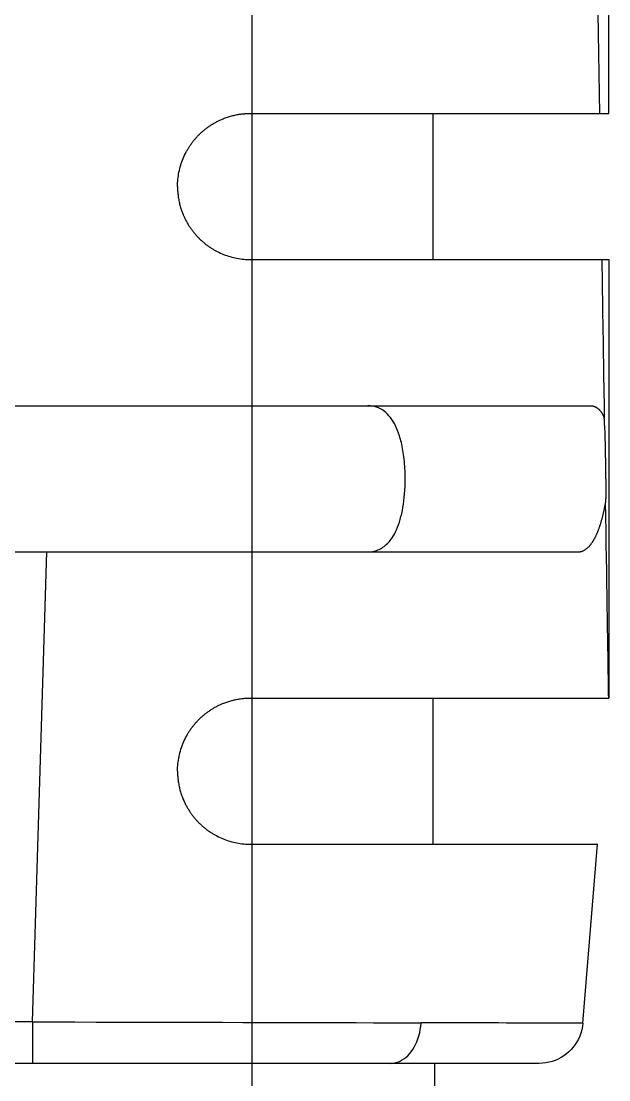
# Model space of a CAD drawing. Header units: inches. Extents: x 0 to 77285, y -118 to 40065.
# Drawn here: x 4571.56 to 4575.58, y 16913.44 to 16920.69 of the extents above; entities that cross this region are included whole.
import ezdxf

# ---------------------------------------------------------------- set-up
doc = ezdxf.new("R2010")
doc.units = ezdxf.units.IN
doc.header["$LTSCALE"] = 5
doc.header["$MEASUREMENT"] = 0
doc.layers.add('55', color=5, linetype='Continuous')

# ---------------------------------------------------------------- blocks, each defined once
blk = doc.blocks.new('A$Cf3caff21')
blk.add_line((-40.5, -170), (-40.5, -7330))
blk = doc.blocks.new('A$Ce961e380')
for p, q in [((-224.5041, -17.5576), (-246.0041, -17.5576)), ((-224.5041, -20.0086), (-224.5041, -17.5576)), ((-223.5041, -20.0086), (-223.5041, -17.5576)), ((-223.5041, -17.5576), (-220.5041, -17.5576)), ((-220.5041, -20.0086), (-220.5041, -17.5576)), ((-218.2796, -17.736), (-219.5041, -17.6355)), ((-219.5041, -20.0086), (-219.5041, -17.6355)), ((-222.5041, -25.0622), (-222.5041, -17.6826)), ((-221.5041, -25.0365), (-221.5041, -17.7689)), ((-218.0041, -18.035), (-218.0041, -24.965)), ((-218.0041, -18.75), (-210.1419, -18.75)), ((-224.5041, -18.7622), (-223.5041, -18.7622)), ((-220.5041, -18.7622), (-219.5041, -18.7622)), ((-218.2886, -21.5), (-221.5041, -21.4027)), ((-218.2886, -21.5), (-218.0041, -21.5))]:
    blk.add_line(p, q)
for points in [[(-223.5041, -17.606), (-223.4496, -17.6051), (-223.395, -17.6043), (-223.3405, -17.6034), (-223.2861, -17.6025), (-223.2316, -17.6017), (-223.1772, -17.6008), (-223.1228, -17.5999), (-223.0685, -17.5991), (-223.0142, -17.5982), (-222.9599, -17.5973), (-222.9057, -17.5965), (-222.8516, -17.5956), (-222.7974, -17.5948), (-222.7434, -17.5939), (-222.6893, -17.593), (-222.6354, -17.5922), (-222.5814, -17.5913), (-222.5276, -17.5905), (-222.4738, -17.5896), (-222.42, -17.5888)], [(-222.5041, -17.6826), (-222.5041, -17.6808), (-222.504, -17.679), (-222.5039, -17.6772), (-222.5038, -17.6753), (-222.5036, -17.6735), (-222.5034, -17.6717), (-222.5031, -17.67), (-222.5028, -17.6682), (-222.5024, -17.6664), (-222.502, -17.6646), (-222.5016, -17.6629), (-222.5011, -17.6612), (-222.5006, -17.6594), (-222.5, -17.6577), (-222.4994, -17.656), (-222.4988, -17.6543), (-222.4981, -17.6526), (-222.4974, -17.651), (-222.4966, -17.6493), (-222.4958, -17.6477), (-222.4946, -17.6454), (-222.4933, -17.6432), (-222.492, -17.641), (-222.4905, -17.6388), (-222.489, -17.6367), (-222.4874, -17.6346), (-222.4858, -17.6325), (-222.484, -17.6304), (-222.4822, -17.6283), (-222.4803, -17.6263), (-222.4783, -17.6243), (-222.4762, -17.6223), (-222.4741, -17.6203), (-222.4718, -17.6184), (-222.4695, -17.6165), (-222.4671, -17.6146), (-222.4647, -17.6127), (-222.4621, -17.6109), (-222.4595, -17.6091), (-222.4568, -17.6073), (-222.4552, -17.6063), (-222.4536, -17.6053), (-222.4519, -17.6043), (-222.4503, -17.6033), (-222.4486, -17.6023), (-222.4469, -17.6014), (-222.4451, -17.6004), (-222.4433, -17.5995), (-222.4415, -17.5985), (-222.4397, -17.5976), (-222.4378, -17.5967), (-222.436, -17.5957), (-222.4341, -17.5948), (-222.4321, -17.5939), (-222.4302, -17.5931), (-222.4282, -17.5922), (-222.4262, -17.5913), (-222.4242, -17.5905), (-222.4221, -17.5896), (-222.42, -17.5888)], [(-222.0041, -17.5785), (-222.0315, -17.5785), (-222.0583, -17.5786), (-222.0845, -17.5787), (-222.1102, -17.5789), (-222.1351, -17.5792), (-222.1595, -17.5795), (-222.1832, -17.5798), (-222.2062, -17.5802), (-222.2284, -17.5807), (-222.25, -17.5812), (-222.2707, -17.5818), (-222.2907, -17.5824), (-222.3099, -17.583), (-222.3283, -17.5837), (-222.3458, -17.5845), (-222.3625, -17.5852), (-222.3783, -17.5861), (-222.3931, -17.5869), (-222.4071, -17.5878), (-222.42, -17.5888)], [(-222.0041, -17.5785), (-221.9946, -17.5785), (-221.9853, -17.5785), (-221.976, -17.5785), (-221.967, -17.5785), (-221.958, -17.5785), (-221.9492, -17.5786), (-221.9405, -17.5786), (-221.932, -17.5787), (-221.9237, -17.5787), (-221.9155, -17.5788), (-221.9074, -17.5788), (-221.8995, -17.5789), (-221.8918, -17.579), (-221.8842, -17.5791), (-221.8768, -17.5791), (-221.8695, -17.5792), (-221.8624, -17.5793), (-221.8555, -17.5794), (-221.8487, -17.5795), (-221.8422, -17.5796)], [(-220.5041, -17.5584), (-220.5304, -17.5588), (-220.562, -17.5593), (-220.5985, -17.5599), (-220.64, -17.5606), (-220.6862, -17.5613), (-220.737, -17.5621), (-220.7922, -17.563), (-220.8517, -17.5639), (-220.9153, -17.5649), (-220.9828, -17.566), (-221.0542, -17.5671), (-221.1292, -17.5683), (-221.2078, -17.5695), (-221.2896, -17.5708), (-221.3747, -17.5722), (-221.4627, -17.5736), (-221.5537, -17.575), (-221.6473, -17.5765), (-221.7435, -17.578), (-221.8422, -17.5796)], [(-221.5041, -17.7689), (-221.5041, -17.7679), (-221.5041, -17.767), (-221.5042, -17.766), (-221.5042, -17.7651), (-221.5043, -17.7641), (-221.5043, -17.7632), (-221.5044, -17.7622), (-221.5045, -17.7613), (-221.5046, -17.7604), (-221.5047, -17.7594), (-221.5048, -17.7585), (-221.5049, -17.7575), (-221.505, -17.7566), (-221.5052, -17.7556), (-221.5053, -17.7547), (-221.5055, -17.7538), (-221.5057, -17.7528), (-221.5058, -17.7519), (-221.506, -17.751), (-221.5062, -17.75), (-221.507, -17.7471), (-221.5078, -17.7441), (-221.5088, -17.7411), (-221.5099, -17.7382), (-221.511, -17.7352), (-221.5123, -17.7323), (-221.5137, -17.7294), (-221.5152, -17.7265), (-221.5168, -17.7236), (-221.5186, -17.7207), (-221.5204, -17.7178), (-221.5223, -17.715), (-221.5244, -17.7122), (-221.5265, -17.7093), (-221.5288, -17.7065), (-221.5312, -17.7038), (-221.5337, -17.701), (-221.5362, -17.6983), (-221.5389, -17.6955), (-221.5417, -17.6928), (-221.5438, -17.6909), (-221.546, -17.6889), (-221.5482, -17.687), (-221.5505, -17.6851), (-221.5529, -17.6831), (-221.5553, -17.6812), (-221.5577, -17.6793), (-221.5602, -17.6774), (-221.5628, -17.6755), (-221.5654, -17.6737), (-221.5681, -17.6718), (-221.5708, -17.67), (-221.5736, -17.6681), (-221.5765, -17.6663), (-221.5794, -17.6645), (-221.5823, -17.6627), (-221.5853, -17.6609), (-221.5884, -17.6591), (-221.5915, -17.6574), (-221.5946, -17.6556), (-221.5979, -17.6539), (-221.6012, -17.6521), (-221.6045, -17.6504), (-221.6079, -17.6487), (-221.6114, -17.647), (-221.6149, -17.6453), (-221.6185, -17.6436), (-221.6221, -17.6419), (-221.6258, -17.6403), (-221.6295, -17.6386), (-221.6333, -17.637), (-221.6371, -17.6354), (-221.641, -17.6338), (-221.6449, -17.6322), (-221.6488, -17.6306), (-221.6529, -17.6291), (-221.6569, -17.6275), (-221.661, -17.626), (-221.6652, -17.6245), (-221.6694, -17.623), (-221.6734, -17.6216), (-221.6775, -17.6202), (-221.6816, -17.6188), (-221.6858, -17.6174), (-221.69, -17.6161), (-221.6942, -17.6147), (-221.6985, -17.6134), (-221.7028, -17.612), (-221.7072, -17.6107), (-221.7116, -17.6094), (-221.716, -17.6081), (-221.7205, -17.6069), (-221.725, -17.6056), (-221.7296, -17.6043), (-221.7342, -17.6031), (-221.7388, -17.6019), (-221.7434, -17.6007), (-221.7481, -17.5995), (-221.7528, -17.5983), (-221.7575, -17.5972), (-221.7616, -17.5962), (-221.7656, -17.5952), (-221.7697, -17.5943), (-221.7738, -17.5933), (-221.7779, -17.5924), (-221.7821, -17.5915), (-221.7863, -17.5906), (-221.7904, -17.5897), (-221.7947, -17.5888), (-221.7989, -17.5879), (-221.8031, -17.587), (-221.8074, -17.5861), (-221.8117, -17.5853), (-221.816, -17.5844), (-221.8203, -17.5836), (-221.8247, -17.5828), (-221.829, -17.582), (-221.8334, -17.5812), (-221.8378, -17.5804), (-221.8422, -17.5796)], [(-240.836, -17.8879), (-239.7784, -17.8704), (-238.743, -17.8532), (-237.7304, -17.8365), (-236.741, -17.8203), (-235.7755, -17.8044), (-234.8342, -17.789), (-233.9178, -17.774), (-233.0268, -17.7595), (-232.1616, -17.7454), (-231.3229, -17.7317), (-230.5111, -17.7186), (-229.7268, -17.7059), (-228.9705, -17.6937), (-228.2427, -17.6819), (-227.5439, -17.6707), (-226.8747, -17.6599), (-226.2356, -17.6497), (-225.6271, -17.6399), (-225.0498, -17.6307), (-224.5041, -17.622)], [(-218.2796, -17.736), (-218.2797, -17.7852), (-218.2798, -17.835), (-218.28, -17.8854), (-218.2801, -17.9365), (-218.2802, -17.9883), (-218.2803, -18.0407), (-218.2805, -18.0938), (-218.2806, -18.1475), (-218.2807, -18.2018), (-218.2808, -18.2568), (-218.281, -18.3125), (-218.2811, -18.3688), (-218.2812, -18.4257), (-218.2814, -18.4833), (-218.2815, -18.5416), (-218.2817, -18.6005), (-218.2818, -18.66), (-218.282, -18.7202), (-218.2821, -18.7811), (-218.2822, -18.8426)], [(-218.2796, -17.736), (-218.2565, -17.7388), (-218.2341, -17.7433), (-218.2123, -17.7494), (-218.1912, -17.757), (-218.1709, -17.7662), (-218.1515, -17.7767), (-218.1329, -17.7886), (-218.1154, -17.8018), (-218.0989, -17.8162), (-218.0835, -17.8317), (-218.0693, -17.8483), (-218.0563, -17.866), (-218.0446, -17.8845), (-218.0342, -17.904), (-218.0253, -17.9242), (-218.0178, -17.9452), (-218.0119, -17.9668), (-218.0076, -17.989), (-218.005, -18.0118), (-218.0041, -18.035)], [(-218.2886, -21.5), (-218.2883, -21.3557), (-218.2879, -21.2107), (-218.2876, -21.0652), (-218.2872, -20.9195), (-218.2869, -20.7741), (-218.2865, -20.6292), (-218.2862, -20.4853), (-218.2858, -20.3426), (-218.2855, -20.2015), (-218.2852, -20.0623), (-218.2848, -19.9253), (-218.2845, -19.791), (-218.2842, -19.6596), (-218.2839, -19.5313), (-218.2836, -19.4065), (-218.2833, -19.2855), (-218.283, -19.1683), (-218.2828, -19.0553), (-218.2825, -18.9467), (-218.2822, -18.8426)], [(-218.0041, -19.0538), (-218.005, -19.0373), (-218.0077, -19.0212), (-218.012, -19.0054), (-218.018, -18.99), (-218.0255, -18.9751), (-218.0346, -18.9608), (-218.045, -18.947), (-218.0569, -18.9339), (-218.07, -18.9214), (-218.0844, -18.9096), (-218.1, -18.8986), (-218.1166, -18.8885), (-218.1343, -18.8792), (-218.153, -18.8708), (-218.1726, -18.8634), (-218.1931, -18.857), (-218.2144, -18.8517), (-218.2364, -18.8475), (-218.259, -18.8444), (-218.2822, -18.8426)], [(-222.0041, -18.9504), (-222.0222, -18.9506), (-222.0399, -18.9509), (-222.0573, -18.9515), (-222.0744, -18.9524), (-222.0911, -18.9534), (-222.1076, -18.9547), (-222.1236, -18.9561), (-222.1393, -18.9578), (-222.1547, -18.9596), (-222.1697, -18.9616), (-222.1843, -18.9638), (-222.1985, -18.9662), (-222.2124, -18.9687), (-222.2259, -18.9713), (-222.2389, -18.9741), (-222.2516, -18.977), (-222.2638, -18.9801), (-222.2756, -18.9832), (-222.287, -18.9865), (-222.298, -18.9898), (-222.3162, -18.9959), (-222.3338, -19.0024), (-222.3507, -19.0094), (-222.3669, -19.0169), (-222.3823, -19.0249), (-222.397, -19.0333), (-222.4109, -19.0423), (-222.4239, -19.0518), (-222.4361, -19.0618), (-222.4474, -19.0723), (-222.4578, -19.0833), (-222.4672, -19.0948), (-222.4756, -19.1069), (-222.483, -19.1196), (-222.4893, -19.1328), (-222.4946, -19.1465), (-222.4987, -19.1608), (-222.5017, -19.1757), (-222.5035, -19.1912), (-222.5041, -19.2073)], [(-221.5041, -19.2073), (-221.5044, -19.1964), (-221.5053, -19.1858), (-221.5066, -19.1755), (-221.5085, -19.1654), (-221.511, -19.1557), (-221.5139, -19.1462), (-221.5173, -19.137), (-221.5212, -19.128), (-221.5255, -19.1193), (-221.5303, -19.1109), (-221.5355, -19.1028), (-221.5412, -19.0949), (-221.5472, -19.0873), (-221.5536, -19.0799), (-221.5604, -19.0727), (-221.5676, -19.0659), (-221.5751, -19.0592), (-221.583, -19.0528), (-221.5911, -19.0467), (-221.5996, -19.0408), (-221.6124, -19.0326), (-221.6261, -19.0248), (-221.6407, -19.0173), (-221.6561, -19.0101), (-221.6723, -19.0033), (-221.6894, -18.9968), (-221.7072, -18.9908), (-221.7259, -18.9851), (-221.7453, -18.9797), (-221.7654, -18.9748), (-221.7863, -18.9704), (-221.8079, -18.9663), (-221.8301, -18.9627), (-221.8531, -18.9595), (-221.8767, -18.9568), (-221.901, -18.9545), (-221.9259, -18.9528), (-221.9514, -18.9515), (-221.9775, -18.9507), (-222.0041, -18.9504)], [(-224.0041, -20.5086), (-224.0163, -20.5085), (-224.0286, -20.508), (-224.0408, -20.5072), (-224.0531, -20.5061), (-224.0654, -20.5047), (-224.0776, -20.503), (-224.0898, -20.501), (-224.102, -20.4987), (-224.1141, -20.4961), (-224.1262, -20.4932), (-224.1382, -20.49), (-224.1501, -20.4866), (-224.1619, -20.4828), (-224.1736, -20.4788), (-224.1852, -20.4745), (-224.1967, -20.4699), (-224.208, -20.4651), (-224.2192, -20.46), (-224.2302, -20.4546), (-224.241, -20.4489), (-224.2458, -20.4463), (-224.2506, -20.4436), (-224.2554, -20.4409), (-224.2601, -20.4381), (-224.2649, -20.4352), (-224.2695, -20.4323), (-224.2742, -20.4294), (-224.2788, -20.4264), (-224.2834, -20.4234), (-224.2879, -20.4203), (-224.2924, -20.4171), (-224.2969, -20.4139), (-224.3013, -20.4107), (-224.3057, -20.4074), (-224.3101, -20.404), (-224.3144, -20.4007), (-224.3187, -20.3972), (-224.323, -20.3938), (-224.3272, -20.3903), (-224.3313, -20.3867), (-224.3357, -20.3829), (-224.34, -20.379), (-224.3443, -20.3751), (-224.3485, -20.3711), (-224.3527, -20.3671), (-224.3568, -20.363), (-224.3609, -20.3589), (-224.3649, -20.3548), (-224.3689, -20.3505), (-224.3729, -20.3463), (-224.3767, -20.342), (-224.3806, -20.3377), (-224.3844, -20.3333), (-224.3881, -20.3289), (-224.3918, -20.3244), (-224.3954, -20.3199), (-224.399, -20.3154), (-224.4025, -20.3108), (-224.4059, -20.3062), (-224.4093, -20.3016), (-224.4126, -20.2969), (-224.4159, -20.2923), (-224.4191, -20.2876), (-224.4222, -20.2828), (-224.4253, -20.278), (-224.4284, -20.2732), (-224.4313, -20.2684), (-224.4343, -20.2635), (-224.4371, -20.2586), (-224.4399, -20.2537), (-224.4427, -20.2487), (-224.4454, -20.2437), (-224.448, -20.2387), (-224.4506, -20.2337), (-224.4531, -20.2286), (-224.4556, -20.2235), (-224.458, -20.2184), (-224.4603, -20.2133), (-224.4626, -20.2081), (-224.4648, -20.2029), (-224.4677, -20.1959), (-224.4706, -20.1887), (-224.4733, -20.1816), (-224.4758, -20.1743), (-224.4783, -20.1671), (-224.4807, -20.1598), (-224.4829, -20.1525), (-224.4851, -20.1452), (-224.4871, -20.1378), (-224.489, -20.1304), (-224.4908, -20.123), (-224.4925, -20.1155), (-224.4941, -20.1081), (-224.4956, -20.1006), (-224.4969, -20.0932), (-224.4981, -20.0857), (-224.4993, -20.0782), (-224.5003, -20.0707), (-224.5011, -20.0632), (-224.5019, -20.0558), (-224.5021, -20.0534), (-224.5023, -20.051), (-224.5025, -20.0487), (-224.5027, -20.0463), (-224.5029, -20.044), (-224.503, -20.0416), (-224.5032, -20.0393), (-224.5033, -20.0369), (-224.5035, -20.0345), (-224.5036, -20.0322), (-224.5037, -20.0298), (-224.5038, -20.0275), (-224.5039, -20.0251), (-224.5039, -20.0227), (-224.504, -20.0204), (-224.504, -20.018), (-224.5041, -20.0157), (-224.5041, -20.0133), (-224.5041, -20.011), (-224.5041, -20.0086)], [(-224.0041, -20.5086), (-224.0017, -20.5086), (-223.9992, -20.5086), (-223.9967, -20.5086), (-223.9942, -20.5085), (-223.9918, -20.5085), (-223.9893, -20.5084), (-223.9868, -20.5083), (-223.9843, -20.5082), (-223.9819, -20.5081), (-223.9794, -20.508), (-223.9769, -20.5079), (-223.9745, -20.5077), (-223.972, -20.5076), (-223.9695, -20.5074), (-223.9671, -20.5072), (-223.9646, -20.507), (-223.9621, -20.5068), (-223.9597, -20.5066), (-223.9572, -20.5064), (-223.9547, -20.5062), (-223.9469, -20.5053), (-223.939, -20.5043), (-223.9311, -20.5032), (-223.9233, -20.502), (-223.9154, -20.5007), (-223.9076, -20.4992), (-223.8998, -20.4976), (-223.8921, -20.4958), (-223.8843, -20.494), (-223.8766, -20.492), (-223.8689, -20.4899), (-223.8613, -20.4877), (-223.8537, -20.4854), (-223.8462, -20.483), (-223.8387, -20.4804), (-223.8312, -20.4777), (-223.8238, -20.4749), (-223.8165, -20.472), (-223.8092, -20.469), (-223.8019, -20.4659), (-223.7966, -20.4635), (-223.7914, -20.4611), (-223.7861, -20.4586), (-223.7809, -20.456), (-223.7757, -20.4534), (-223.7705, -20.4507), (-223.7654, -20.4479), (-223.7603, -20.4451), (-223.7553, -20.4423), (-223.7502, -20.4393), (-223.7452, -20.4364), (-223.7403, -20.4333), (-223.7354, -20.4302), (-223.7305, -20.4271), (-223.7257, -20.4239), (-223.7209, -20.4206), (-223.7161, -20.4173), (-223.7114, -20.414), (-223.7067, -20.4106), (-223.7021, -20.4071), (-223.6975, -20.4036), (-223.6929, -20.4), (-223.6884, -20.3963), (-223.6839, -20.3926), (-223.6795, -20.3889), (-223.6751, -20.385), (-223.6707, -20.3812), (-223.6664, -20.3773), (-223.6621, -20.3733), (-223.6579, -20.3693), (-223.6537, -20.3653), (-223.6496, -20.3612), (-223.6455, -20.3571), (-223.6415, -20.3529), (-223.6376, -20.3486), (-223.6337, -20.3444), (-223.6298, -20.3401), (-223.626, -20.3357), (-223.6222, -20.3313), (-223.6185, -20.3269), (-223.6151, -20.3227), (-223.6117, -20.3184), (-223.6083, -20.3141), (-223.605, -20.3098), (-223.6018, -20.3054), (-223.5985, -20.301), (-223.5954, -20.2966), (-223.5923, -20.2921), (-223.5892, -20.2876), (-223.5862, -20.2831), (-223.5832, -20.2785), (-223.5803, -20.2739), (-223.5775, -20.2693), (-223.5747, -20.2646), (-223.5719, -20.26), (-223.5692, -20.2553), (-223.5666, -20.2505), (-223.564, -20.2458), (-223.5614, -20.241), (-223.5589, -20.2362), (-223.5537, -20.2256), (-223.5487, -20.2148), (-223.5439, -20.204), (-223.5394, -20.193), (-223.5352, -20.1819), (-223.5312, -20.1707), (-223.5276, -20.1594), (-223.5241, -20.148), (-223.521, -20.1366), (-223.5181, -20.1251), (-223.5154, -20.1135), (-223.5131, -20.1019), (-223.511, -20.0903), (-223.5092, -20.0786), (-223.5076, -20.0669), (-223.5064, -20.0553), (-223.5054, -20.0436), (-223.5047, -20.0319), (-223.5043, -20.0202), (-223.5041, -20.0086)], [(-220.0041, -20.5086), (-220.0167, -20.5084), (-220.0292, -20.5079), (-220.0418, -20.5071), (-220.0544, -20.506), (-220.067, -20.5045), (-220.0795, -20.5027), (-220.0921, -20.5006), (-220.1045, -20.4981), (-220.117, -20.4954), (-220.1294, -20.4924), (-220.1416, -20.489), (-220.1538, -20.4854), (-220.1659, -20.4814), (-220.1779, -20.4772), (-220.1898, -20.4727), (-220.2015, -20.4679), (-220.2131, -20.4628), (-220.2244, -20.4574), (-220.2357, -20.4518), (-220.2467, -20.4458), (-220.2515, -20.4432), (-220.2562, -20.4404), (-220.2609, -20.4376), (-220.2656, -20.4348), (-220.2702, -20.4319), (-220.2749, -20.429), (-220.2795, -20.426), (-220.284, -20.4229), (-220.2885, -20.4198), (-220.293, -20.4167), (-220.2975, -20.4135), (-220.3019, -20.4103), (-220.3063, -20.407), (-220.3106, -20.4037), (-220.3149, -20.4003), (-220.3191, -20.3969), (-220.3234, -20.3934), (-220.3275, -20.3899), (-220.3317, -20.3864), (-220.3358, -20.3828), (-220.34, -20.379), (-220.3443, -20.3751), (-220.3485, -20.3711), (-220.3526, -20.3671), (-220.3567, -20.3631), (-220.3608, -20.359), (-220.3648, -20.3549), (-220.3688, -20.3507), (-220.3727, -20.3465), (-220.3765, -20.3422), (-220.3803, -20.3379), (-220.3841, -20.3336), (-220.3878, -20.3292), (-220.3914, -20.3248), (-220.395, -20.3204), (-220.3986, -20.3159), (-220.4021, -20.3114), (-220.4055, -20.3068), (-220.4089, -20.3022), (-220.4122, -20.2976), (-220.4154, -20.293), (-220.4186, -20.2883), (-220.4217, -20.2836), (-220.4247, -20.2789), (-220.4278, -20.2742), (-220.4307, -20.2694), (-220.4336, -20.2646), (-220.4365, -20.2598), (-220.4392, -20.2549), (-220.442, -20.25), (-220.4447, -20.2451), (-220.4473, -20.2402), (-220.4498, -20.2352), (-220.4523, -20.2302), (-220.4548, -20.2252), (-220.4572, -20.2202), (-220.4595, -20.2151), (-220.4618, -20.21), (-220.464, -20.2049), (-220.4661, -20.1998), (-220.469, -20.1928), (-220.4717, -20.1858), (-220.4743, -20.1787), (-220.4768, -20.1716), (-220.4792, -20.1644), (-220.4815, -20.1572), (-220.4837, -20.15), (-220.4858, -20.1428), (-220.4877, -20.1355), (-220.4896, -20.1283), (-220.4913, -20.121), (-220.4929, -20.1137), (-220.4945, -20.1063), (-220.4959, -20.099), (-220.4972, -20.0917), (-220.4983, -20.0843), (-220.4994, -20.077), (-220.5004, -20.0696), (-220.5012, -20.0623), (-220.502, -20.055), (-220.5022, -20.0526), (-220.5024, -20.0503), (-220.5026, -20.048), (-220.5028, -20.0457), (-220.5029, -20.0434), (-220.5031, -20.041), (-220.5032, -20.0387), (-220.5034, -20.0364), (-220.5035, -20.0341), (-220.5036, -20.0318), (-220.5037, -20.0294), (-220.5038, -20.0271), (-220.5039, -20.0248), (-220.5039, -20.0225), (-220.504, -20.0202), (-220.504, -20.0179), (-220.5041, -20.0155), (-220.5041, -20.0132), (-220.5041, -20.0109), (-220.5041, -20.0086)], [(-220.0041, -20.5086), (-220.0017, -20.5086), (-219.9992, -20.5086), (-219.9967, -20.5086), (-219.9942, -20.5085), (-219.9918, -20.5085), (-219.9893, -20.5084), (-219.9868, -20.5083), (-219.9844, -20.5082), (-219.9819, -20.5081), (-219.9794, -20.508), (-219.9769, -20.5079), (-219.9745, -20.5077), (-219.972, -20.5076), (-219.9695, -20.5074), (-219.9671, -20.5072), (-219.9646, -20.507), (-219.9622, -20.5068), (-219.9597, -20.5066), (-219.9572, -20.5064), (-219.9548, -20.5062), (-219.9469, -20.5053), (-219.939, -20.5043), (-219.9312, -20.5032), (-219.9233, -20.502), (-219.9155, -20.5007), (-219.9077, -20.4992), (-219.8999, -20.4976), (-219.8922, -20.4959), (-219.8845, -20.494), (-219.8768, -20.4921), (-219.8691, -20.49), (-219.8615, -20.4878), (-219.8539, -20.4855), (-219.8464, -20.483), (-219.8389, -20.4805), (-219.8315, -20.4778), (-219.8241, -20.4751), (-219.8168, -20.4722), (-219.8095, -20.4692), (-219.8023, -20.4661), (-219.797, -20.4637), (-219.7917, -20.4613), (-219.7865, -20.4588), (-219.7813, -20.4562), (-219.7761, -20.4536), (-219.771, -20.4509), (-219.7659, -20.4482), (-219.7608, -20.4454), (-219.7558, -20.4425), (-219.7508, -20.4396), (-219.7458, -20.4367), (-219.7409, -20.4337), (-219.736, -20.4306), (-219.7311, -20.4275), (-219.7263, -20.4243), (-219.7215, -20.4211), (-219.7168, -20.4178), (-219.7121, -20.4145), (-219.7075, -20.4111), (-219.7029, -20.4077), (-219.6983, -20.4041), (-219.6937, -20.4006), (-219.6892, -20.397), (-219.6847, -20.3933), (-219.6803, -20.3896), (-219.6759, -20.3858), (-219.6716, -20.382), (-219.6673, -20.3781), (-219.6631, -20.3742), (-219.6589, -20.3703), (-219.6547, -20.3663), (-219.6507, -20.3622), (-219.6466, -20.3581), (-219.6426, -20.354), (-219.6387, -20.3498), (-219.6348, -20.3456), (-219.6309, -20.3414), (-219.6272, -20.3371), (-219.6234, -20.3327), (-219.6198, -20.3284), (-219.6163, -20.3242), (-219.6129, -20.32), (-219.6096, -20.3158), (-219.6063, -20.3115), (-219.6031, -20.3072), (-219.5999, -20.3028), (-219.5967, -20.2985), (-219.5936, -20.2941), (-219.5906, -20.2896), (-219.5876, -20.2852), (-219.5846, -20.2807), (-219.5817, -20.2761), (-219.5789, -20.2716), (-219.5761, -20.267), (-219.5733, -20.2624), (-219.5706, -20.2578), (-219.568, -20.2531), (-219.5654, -20.2485), (-219.5629, -20.2438), (-219.5604, -20.2391), (-219.555, -20.2283), (-219.5498, -20.2174), (-219.5449, -20.2064), (-219.5403, -20.1952), (-219.536, -20.184), (-219.5319, -20.1726), (-219.5281, -20.1612), (-219.5246, -20.1497), (-219.5214, -20.1381), (-219.5184, -20.1264), (-219.5157, -20.1147), (-219.5133, -20.103), (-219.5111, -20.0912), (-219.5093, -20.0794), (-219.5077, -20.0676), (-219.5064, -20.0558), (-219.5054, -20.0439), (-219.5047, -20.0321), (-219.5043, -20.0204), (-219.5041, -20.0086)], [(-218.2886, -21.5), (-218.289, -21.6536), (-218.2894, -21.806), (-218.2897, -21.9569), (-218.2901, -22.1062), (-218.2904, -22.2539), (-218.2908, -22.3996), (-218.2911, -22.5434), (-218.2915, -22.6851), (-218.2918, -22.8244), (-218.2921, -22.9614), (-218.2925, -23.0957), (-218.2928, -23.2274), (-218.2931, -23.3563), (-218.2934, -23.4821), (-218.2937, -23.6048), (-218.294, -23.7243), (-218.2942, -23.8403), (-218.2945, -23.9528), (-218.2948, -24.0616), (-218.295, -24.1665)]]:
    blk.add_lwpolyline(points)
blk = doc.blocks.new('A$C638f0059')
for p, q in [((-47.0041, -17.5576), (-68.5041, -17.5576)), ((-47.0041, -20.0086), (-47.0041, -17.5576)), ((-46.0041, -17.5576), (-43.0041, -17.5576)), ((-46.0041, -20.0086), (-46.0041, -17.5576)), ((-43.0041, -20.0086), (-43.0041, -17.5576)), ((-40.7796, -17.736), (-42.0041, -17.6355)), ((-42.0041, -20.0086), (-42.0041, -17.6355)), ((-45.0041, -25.0622), (-45.0041, -17.6826)), ((-44.0041, -25.0365), (-44.0041, -17.7689)), ((-40.5041, -18.035), (-40.5041, -24.965)), ((-40.5041, -18.75), (-32.6419, -18.75)), ((-47.0041, -18.7622), (-46.0041, -18.7622)), ((-43.0041, -18.7622), (-42.0041, -18.7622)), ((-40.7886, -21.5), (-44.0041, -21.4027)), ((-40.7886, -21.5), (-40.5041, -21.5))]:
    blk.add_line(p, q)
for points in [[(-46.0041, -17.606), (-45.9496, -17.6051), (-45.895, -17.6043), (-45.8405, -17.6034), (-45.7861, -17.6025), (-45.7316, -17.6017), (-45.6772, -17.6008), (-45.6228, -17.5999), (-45.5685, -17.5991), (-45.5142, -17.5982), (-45.4599, -17.5973), (-45.4057, -17.5965), (-45.3516, -17.5956), (-45.2974, -17.5948), (-45.2434, -17.5939), (-45.1893, -17.593), (-45.1354, -17.5922), (-45.0814, -17.5913), (-45.0276, -17.5905), (-44.9738, -17.5896), (-44.92, -17.5888)], [(-45.0041, -17.6826), (-45.0041, -17.6808), (-45.004, -17.679), (-45.0039, -17.6772), (-45.0038, -17.6753), (-45.0036, -17.6735), (-45.0034, -17.6717), (-45.0031, -17.67), (-45.0028, -17.6682), (-45.0024, -17.6664), (-45.002, -17.6646), (-45.0016, -17.6629), (-45.0011, -17.6612), (-45.0006, -17.6594), (-45, -17.6577), (-44.9994, -17.656), (-44.9988, -17.6543), (-44.9981, -17.6526), (-44.9974, -17.651), (-44.9966, -17.6493), (-44.9958, -17.6477), (-44.9946, -17.6454), (-44.9933, -17.6432), (-44.992, -17.641), (-44.9905, -17.6388), (-44.989, -17.6367), (-44.9874, -17.6346), (-44.9858, -17.6325), (-44.984, -17.6304), (-44.9822, -17.6283), (-44.9803, -17.6263), (-44.9783, -17.6243), (-44.9762, -17.6223), (-44.9741, -17.6203), (-44.9718, -17.6184), (-44.9695, -17.6165), (-44.9671, -17.6146), (-44.9647, -17.6127), (-44.9621, -17.6109), (-44.9595, -17.6091), (-44.9568, -17.6073), (-44.9552, -17.6063), (-44.9536, -17.6053), (-44.9519, -17.6043), (-44.9503, -17.6033), (-44.9486, -17.6023), (-44.9469, -17.6014), (-44.9451, -17.6004), (-44.9433, -17.5995), (-44.9415, -17.5985), (-44.9397, -17.5976), (-44.9378, -17.5967), (-44.936, -17.5957), (-44.9341, -17.5948), (-44.9321, -17.5939), (-44.9302, -17.5931), (-44.9282, -17.5922), (-44.9262, -17.5913), (-44.9242, -17.5905), (-44.9221, -17.5896), (-44.92, -17.5888)], [(-44.5041, -17.5785), (-44.5315, -17.5785), (-44.5583, -17.5786), (-44.5845, -17.5787), (-44.6102, -17.5789), (-44.6351, -17.5792), (-44.6595, -17.5795), (-44.6832, -17.5798), (-44.7062, -17.5802), (-44.7284, -17.5807), (-44.75, -17.5812), (-44.7707, -17.5818), (-44.7907, -17.5824), (-44.8099, -17.583), (-44.8283, -17.5837), (-44.8458, -17.5845), (-44.8625, -17.5852), (-44.8783, -17.5861), (-44.8931, -17.5869), (-44.9071, -17.5878), (-44.92, -17.5888)], [(-44.5041, -17.5785), (-44.4946, -17.5785), (-44.4853, -17.5785), (-44.476, -17.5785), (-44.467, -17.5785), (-44.458, -17.5785), (-44.4492, -17.5786), (-44.4405, -17.5786), (-44.432, -17.5787), (-44.4237, -17.5787), (-44.4155, -17.5788), (-44.4074, -17.5788), (-44.3995, -17.5789), (-44.3918, -17.579), (-44.3842, -17.5791), (-44.3768, -17.5791), (-44.3695, -17.5792), (-44.3624, -17.5793), (-44.3555, -17.5794), (-44.3487, -17.5795), (-44.3422, -17.5796)], [(-43.0041, -17.5584), (-43.0304, -17.5588), (-43.062, -17.5593), (-43.0985, -17.5599), (-43.14, -17.5606), (-43.1862, -17.5613), (-43.237, -17.5621), (-43.2922, -17.563), (-43.3517, -17.5639), (-43.4153, -17.5649), (-43.4828, -17.566), (-43.5542, -17.5671), (-43.6292, -17.5683), (-43.7078, -17.5695), (-43.7896, -17.5708), (-43.8747, -17.5722), (-43.9627, -17.5736), (-44.0537, -17.575), (-44.1473, -17.5765), (-44.2435, -17.578), (-44.3422, -17.5796)], [(-44.0041, -17.7689), (-44.0041, -17.7679), (-44.0041, -17.767), (-44.0042, -17.766), (-44.0042, -17.7651), (-44.0043, -17.7641), (-44.0043, -17.7632), (-44.0044, -17.7622), (-44.0045, -17.7613), (-44.0046, -17.7604), (-44.0047, -17.7594), (-44.0048, -17.7585), (-44.0049, -17.7575), (-44.005, -17.7566), (-44.0052, -17.7556), (-44.0053, -17.7547), (-44.0055, -17.7538), (-44.0057, -17.7528), (-44.0058, -17.7519), (-44.006, -17.751), (-44.0062, -17.75), (-44.007, -17.7471), (-44.0078, -17.7441), (-44.0088, -17.7411), (-44.0099, -17.7382), (-44.011, -17.7352), (-44.0123, -17.7323), (-44.0137, -17.7294), (-44.0152, -17.7265), (-44.0168, -17.7236), (-44.0186, -17.7207), (-44.0204, -17.7178), (-44.0223, -17.715), (-44.0244, -17.7122), (-44.0265, -17.7093), (-44.0288, -17.7065), (-44.0312, -17.7038), (-44.0337, -17.701), (-44.0362, -17.6983), (-44.0389, -17.6955), (-44.0417, -17.6928), (-44.0438, -17.6909), (-44.046, -17.6889), (-44.0482, -17.687), (-44.0505, -17.6851), (-44.0529, -17.6831), (-44.0553, -17.6812), (-44.0577, -17.6793), (-44.0602, -17.6774), (-44.0628, -17.6755), (-44.0654, -17.6737), (-44.0681, -17.6718), (-44.0708, -17.67), (-44.0736, -17.6681), (-44.0765, -17.6663), (-44.0794, -17.6645), (-44.0823, -17.6627), (-44.0853, -17.6609), (-44.0884, -17.6591), (-44.0915, -17.6574), (-44.0946, -17.6556), (-44.0979, -17.6539), (-44.1012, -17.6521), (-44.1045, -17.6504), (-44.1079, -17.6487), (-44.1114, -17.647), (-44.1149, -17.6453), (-44.1185, -17.6436), (-44.1221, -17.6419), (-44.1258, -17.6403), (-44.1295, -17.6386), (-44.1333, -17.637), (-44.1371, -17.6354), (-44.141, -17.6338), (-44.1449, -17.6322), (-44.1488, -17.6306), (-44.1529, -17.6291), (-44.1569, -17.6275), (-44.161, -17.626), (-44.1652, -17.6245), (-44.1694, -17.623), (-44.1734, -17.6216), (-44.1775, -17.6202), (-44.1816, -17.6188), (-44.1858, -17.6174), (-44.19, -17.6161), (-44.1942, -17.6147), (-44.1985, -17.6134), (-44.2028, -17.612), (-44.2072, -17.6107), (-44.2116, -17.6094), (-44.216, -17.6081), (-44.2205, -17.6069), (-44.225, -17.6056), (-44.2296, -17.6043), (-44.2342, -17.6031), (-44.2388, -17.6019), (-44.2434, -17.6007), (-44.2481, -17.5995), (-44.2528, -17.5983), (-44.2575, -17.5972), (-44.2616, -17.5962), (-44.2656, -17.5952), (-44.2697, -17.5943), (-44.2738, -17.5933), (-44.2779, -17.5924), (-44.2821, -17.5915), (-44.2863, -17.5906), (-44.2904, -17.5897), (-44.2947, -17.5888), (-44.2989, -17.5879), (-44.3031, -17.587), (-44.3074, -17.5861), (-44.3117, -17.5853), (-44.316, -17.5844), (-44.3203, -17.5836), (-44.3247, -17.5828), (-44.329, -17.582), (-44.3334, -17.5812), (-44.3378, -17.5804), (-44.3422, -17.5796)], [(-63.336, -17.8879), (-62.2784, -17.8704), (-61.243, -17.8532), (-60.2304, -17.8365), (-59.241, -17.8203), (-58.2755, -17.8044), (-57.3342, -17.789), (-56.4178, -17.774), (-55.5268, -17.7595), (-54.6616, -17.7454), (-53.8229, -17.7317), (-53.0111, -17.7186), (-52.2268, -17.7059), (-51.4705, -17.6937), (-50.7427, -17.6819), (-50.0439, -17.6707), (-49.3747, -17.6599), (-48.7356, -17.6497), (-48.1271, -17.6399), (-47.5498, -17.6307), (-47.0041, -17.622)], [(-40.7796, -17.736), (-40.7797, -17.7852), (-40.7798, -17.835), (-40.78, -17.8854), (-40.7801, -17.9365), (-40.7802, -17.9883), (-40.7803, -18.0407), (-40.7805, -18.0938), (-40.7806, -18.1475), (-40.7807, -18.2018), (-40.7808, -18.2568), (-40.781, -18.3125), (-40.7811, -18.3688), (-40.7812, -18.4257), (-40.7814, -18.4833), (-40.7815, -18.5416), (-40.7817, -18.6005), (-40.7818, -18.66), (-40.782, -18.7202), (-40.7821, -18.7811), (-40.7822, -18.8426)], [(-40.7796, -17.736), (-40.7565, -17.7388), (-40.7341, -17.7433), (-40.7123, -17.7494), (-40.6912, -17.757), (-40.6709, -17.7662), (-40.6515, -17.7767), (-40.6329, -17.7886), (-40.6154, -17.8018), (-40.5989, -17.8162), (-40.5835, -17.8317), (-40.5693, -17.8483), (-40.5563, -17.866), (-40.5446, -17.8845), (-40.5342, -17.904), (-40.5253, -17.9242), (-40.5178, -17.9452), (-40.5119, -17.9668), (-40.5076, -17.989), (-40.505, -18.0118), (-40.5041, -18.035)], [(-40.7886, -21.5), (-40.7883, -21.3557), (-40.7879, -21.2107), (-40.7876, -21.0652), (-40.7872, -20.9195), (-40.7869, -20.7741), (-40.7865, -20.6292), (-40.7862, -20.4853), (-40.7858, -20.3426), (-40.7855, -20.2015), (-40.7852, -20.0623), (-40.7848, -19.9253), (-40.7845, -19.791), (-40.7842, -19.6596), (-40.7839, -19.5313), (-40.7836, -19.4065), (-40.7833, -19.2855), (-40.783, -19.1683), (-40.7828, -19.0553), (-40.7825, -18.9467), (-40.7822, -18.8426)], [(-40.5041, -19.0538), (-40.505, -19.0373), (-40.5077, -19.0212), (-40.512, -19.0054), (-40.518, -18.99), (-40.5255, -18.9751), (-40.5346, -18.9608), (-40.545, -18.947), (-40.5569, -18.9339), (-40.57, -18.9214), (-40.5844, -18.9096), (-40.6, -18.8986), (-40.6166, -18.8885), (-40.6343, -18.8792), (-40.653, -18.8708), (-40.6726, -18.8634), (-40.6931, -18.857), (-40.7144, -18.8517), (-40.7364, -18.8475), (-40.759, -18.8444), (-40.7822, -18.8426)], [(-44.5041, -18.9504), (-44.5222, -18.9506), (-44.5399, -18.9509), (-44.5573, -18.9515), (-44.5744, -18.9524), (-44.5911, -18.9534), (-44.6076, -18.9547), (-44.6236, -18.9561), (-44.6393, -18.9578), (-44.6547, -18.9596), (-44.6697, -18.9616), (-44.6843, -18.9638), (-44.6985, -18.9662), (-44.7124, -18.9687), (-44.7259, -18.9713), (-44.7389, -18.9741), (-44.7516, -18.977), (-44.7638, -18.9801), (-44.7756, -18.9832), (-44.787, -18.9865), (-44.798, -18.9898), (-44.8162, -18.9959), (-44.8338, -19.0024), (-44.8507, -19.0094), (-44.8669, -19.0169), (-44.8823, -19.0249), (-44.897, -19.0333), (-44.9109, -19.0423), (-44.9239, -19.0518), (-44.9361, -19.0618), (-44.9474, -19.0723), (-44.9578, -19.0833), (-44.9672, -19.0948), (-44.9756, -19.1069), (-44.983, -19.1196), (-44.9893, -19.1328), (-44.9946, -19.1465), (-44.9987, -19.1608), (-45.0017, -19.1757), (-45.0035, -19.1912), (-45.0041, -19.2073)], [(-44.0041, -19.2073), (-44.0044, -19.1964), (-44.0053, -19.1858), (-44.0066, -19.1755), (-44.0085, -19.1654), (-44.011, -19.1557), (-44.0139, -19.1462), (-44.0173, -19.137), (-44.0212, -19.128), (-44.0255, -19.1193), (-44.0303, -19.1109), (-44.0355, -19.1028), (-44.0412, -19.0949), (-44.0472, -19.0873), (-44.0536, -19.0799), (-44.0604, -19.0727), (-44.0676, -19.0659), (-44.0751, -19.0592), (-44.083, -19.0528), (-44.0911, -19.0467), (-44.0996, -19.0408), (-44.1124, -19.0326), (-44.1261, -19.0248), (-44.1407, -19.0173), (-44.1561, -19.0101), (-44.1723, -19.0033), (-44.1894, -18.9968), (-44.2072, -18.9908), (-44.2259, -18.9851), (-44.2453, -18.9797), (-44.2654, -18.9748), (-44.2863, -18.9704), (-44.3079, -18.9663), (-44.3301, -18.9627), (-44.3531, -18.9595), (-44.3767, -18.9568), (-44.401, -18.9545), (-44.4259, -18.9528), (-44.4514, -18.9515), (-44.4775, -18.9507), (-44.5041, -18.9504)], [(-46.5041, -20.5086), (-46.5163, -20.5085), (-46.5286, -20.508), (-46.5408, -20.5072), (-46.5531, -20.5061), (-46.5654, -20.5047), (-46.5776, -20.503), (-46.5898, -20.501), (-46.602, -20.4987), (-46.6141, -20.4961), (-46.6262, -20.4932), (-46.6382, -20.49), (-46.6501, -20.4866), (-46.6619, -20.4828), (-46.6736, -20.4788), (-46.6852, -20.4745), (-46.6967, -20.4699), (-46.708, -20.4651), (-46.7192, -20.46), (-46.7302, -20.4546), (-46.741, -20.4489), (-46.7458, -20.4463), (-46.7506, -20.4436), (-46.7554, -20.4409), (-46.7601, -20.4381), (-46.7649, -20.4352), (-46.7695, -20.4323), (-46.7742, -20.4294), (-46.7788, -20.4264), (-46.7834, -20.4234), (-46.7879, -20.4203), (-46.7924, -20.4171), (-46.7969, -20.4139), (-46.8013, -20.4107), (-46.8057, -20.4074), (-46.8101, -20.404), (-46.8144, -20.4007), (-46.8187, -20.3972), (-46.823, -20.3938), (-46.8272, -20.3903), (-46.8313, -20.3867), (-46.8357, -20.3829), (-46.84, -20.379), (-46.8443, -20.3751), (-46.8485, -20.3711), (-46.8527, -20.3671), (-46.8568, -20.363), (-46.8609, -20.3589), (-46.8649, -20.3548), (-46.8689, -20.3505), (-46.8729, -20.3463), (-46.8767, -20.342), (-46.8806, -20.3377), (-46.8844, -20.3333), (-46.8881, -20.3289), (-46.8918, -20.3244), (-46.8954, -20.3199), (-46.899, -20.3154), (-46.9025, -20.3108), (-46.9059, -20.3062), (-46.9093, -20.3016), (-46.9126, -20.2969), (-46.9159, -20.2923), (-46.9191, -20.2876), (-46.9222, -20.2828), (-46.9253, -20.278), (-46.9284, -20.2732), (-46.9313, -20.2684), (-46.9343, -20.2635), (-46.9371, -20.2586), (-46.9399, -20.2537), (-46.9427, -20.2487), (-46.9454, -20.2437), (-46.948, -20.2387), (-46.9506, -20.2337), (-46.9531, -20.2286), (-46.9556, -20.2235), (-46.958, -20.2184), (-46.9603, -20.2133), (-46.9626, -20.2081), (-46.9648, -20.2029), (-46.9677, -20.1959), (-46.9706, -20.1887), (-46.9733, -20.1816), (-46.9758, -20.1743), (-46.9783, -20.1671), (-46.9807, -20.1598), (-46.9829, -20.1525), (-46.9851, -20.1452), (-46.9871, -20.1378), (-46.989, -20.1304), (-46.9908, -20.123), (-46.9925, -20.1155), (-46.9941, -20.1081), (-46.9956, -20.1006), (-46.9969, -20.0932), (-46.9981, -20.0857), (-46.9993, -20.0782), (-47.0003, -20.0707), (-47.0011, -20.0632), (-47.0019, -20.0558), (-47.0021, -20.0534), (-47.0023, -20.051), (-47.0025, -20.0487), (-47.0027, -20.0463), (-47.0029, -20.044), (-47.003, -20.0416), (-47.0032, -20.0393), (-47.0033, -20.0369), (-47.0035, -20.0345), (-47.0036, -20.0322), (-47.0037, -20.0298), (-47.0038, -20.0275), (-47.0039, -20.0251), (-47.0039, -20.0227), (-47.004, -20.0204), (-47.004, -20.018), (-47.0041, -20.0157), (-47.0041, -20.0133), (-47.0041, -20.011), (-47.0041, -20.0086)], [(-46.5041, -20.5086), (-46.5017, -20.5086), (-46.4992, -20.5086), (-46.4967, -20.5086), (-46.4942, -20.5085), (-46.4918, -20.5085), (-46.4893, -20.5084), (-46.4868, -20.5083), (-46.4843, -20.5082), (-46.4819, -20.5081), (-46.4794, -20.508), (-46.4769, -20.5079), (-46.4745, -20.5077), (-46.472, -20.5076), (-46.4695, -20.5074), (-46.4671, -20.5072), (-46.4646, -20.507), (-46.4621, -20.5068), (-46.4597, -20.5066), (-46.4572, -20.5064), (-46.4547, -20.5062), (-46.4469, -20.5053), (-46.439, -20.5043), (-46.4311, -20.5032), (-46.4233, -20.502), (-46.4154, -20.5007), (-46.4076, -20.4992), (-46.3998, -20.4976), (-46.3921, -20.4958), (-46.3843, -20.494), (-46.3766, -20.492), (-46.3689, -20.4899), (-46.3613, -20.4877), (-46.3537, -20.4854), (-46.3462, -20.483), (-46.3387, -20.4804), (-46.3312, -20.4777), (-46.3238, -20.4749), (-46.3165, -20.472), (-46.3092, -20.469), (-46.3019, -20.4659), (-46.2966, -20.4635), (-46.2914, -20.4611), (-46.2861, -20.4586), (-46.2809, -20.456), (-46.2757, -20.4534), (-46.2705, -20.4507), (-46.2654, -20.4479), (-46.2603, -20.4451), (-46.2553, -20.4423), (-46.2502, -20.4393), (-46.2452, -20.4364), (-46.2403, -20.4333), (-46.2354, -20.4302), (-46.2305, -20.4271), (-46.2257, -20.4239), (-46.2209, -20.4206), (-46.2161, -20.4173), (-46.2114, -20.414), (-46.2067, -20.4106), (-46.2021, -20.4071), (-46.1975, -20.4036), (-46.1929, -20.4), (-46.1884, -20.3963), (-46.1839, -20.3926), (-46.1795, -20.3889), (-46.1751, -20.385), (-46.1707, -20.3812), (-46.1664, -20.3773), (-46.1621, -20.3733), (-46.1579, -20.3693), (-46.1537, -20.3653), (-46.1496, -20.3612), (-46.1455, -20.3571), (-46.1415, -20.3529), (-46.1376, -20.3486), (-46.1337, -20.3444), (-46.1298, -20.3401), (-46.126, -20.3357), (-46.1222, -20.3313), (-46.1185, -20.3269), (-46.1151, -20.3227), (-46.1117, -20.3184), (-46.1083, -20.3141), (-46.105, -20.3098), (-46.1018, -20.3054), (-46.0985, -20.301), (-46.0954, -20.2966), (-46.0923, -20.2921), (-46.0892, -20.2876), (-46.0862, -20.2831), (-46.0832, -20.2785), (-46.0803, -20.2739), (-46.0775, -20.2693), (-46.0747, -20.2646), (-46.0719, -20.26), (-46.0692, -20.2553), (-46.0666, -20.2505), (-46.064, -20.2458), (-46.0614, -20.241), (-46.0589, -20.2362), (-46.0537, -20.2256), (-46.0487, -20.2148), (-46.0439, -20.204), (-46.0394, -20.193), (-46.0352, -20.1819), (-46.0312, -20.1707), (-46.0276, -20.1594), (-46.0241, -20.148), (-46.021, -20.1366), (-46.0181, -20.1251), (-46.0154, -20.1135), (-46.0131, -20.1019), (-46.011, -20.0903), (-46.0092, -20.0786), (-46.0076, -20.0669), (-46.0064, -20.0553), (-46.0054, -20.0436), (-46.0047, -20.0319), (-46.0043, -20.0202), (-46.0041, -20.0086)], [(-42.5041, -20.5086), (-42.5167, -20.5084), (-42.5292, -20.5079), (-42.5418, -20.5071), (-42.5544, -20.506), (-42.567, -20.5045), (-42.5795, -20.5027), (-42.5921, -20.5006), (-42.6045, -20.4981), (-42.617, -20.4954), (-42.6294, -20.4924), (-42.6416, -20.489), (-42.6538, -20.4854), (-42.6659, -20.4814), (-42.6779, -20.4772), (-42.6898, -20.4727), (-42.7015, -20.4679), (-42.7131, -20.4628), (-42.7244, -20.4574), (-42.7357, -20.4518), (-42.7467, -20.4458), (-42.7515, -20.4432), (-42.7562, -20.4404), (-42.7609, -20.4376), (-42.7656, -20.4348), (-42.7702, -20.4319), (-42.7749, -20.429), (-42.7795, -20.426), (-42.784, -20.4229), (-42.7885, -20.4198), (-42.793, -20.4167), (-42.7975, -20.4135), (-42.8019, -20.4103), (-42.8063, -20.407), (-42.8106, -20.4037), (-42.8149, -20.4003), (-42.8191, -20.3969), (-42.8234, -20.3934), (-42.8275, -20.3899), (-42.8317, -20.3864), (-42.8358, -20.3828), (-42.84, -20.379), (-42.8443, -20.3751), (-42.8485, -20.3711), (-42.8526, -20.3671), (-42.8567, -20.3631), (-42.8608, -20.359), (-42.8648, -20.3549), (-42.8688, -20.3507), (-42.8727, -20.3465), (-42.8765, -20.3422), (-42.8803, -20.3379), (-42.8841, -20.3336), (-42.8878, -20.3292), (-42.8914, -20.3248), (-42.895, -20.3204), (-42.8986, -20.3159), (-42.9021, -20.3114), (-42.9055, -20.3068), (-42.9089, -20.3022), (-42.9122, -20.2976), (-42.9154, -20.293), (-42.9186, -20.2883), (-42.9217, -20.2836), (-42.9247, -20.2789), (-42.9278, -20.2742), (-42.9307, -20.2694), (-42.9336, -20.2646), (-42.9365, -20.2598), (-42.9392, -20.2549), (-42.942, -20.25), (-42.9447, -20.2451), (-42.9473, -20.2402), (-42.9498, -20.2352), (-42.9523, -20.2302), (-42.9548, -20.2252), (-42.9572, -20.2202), (-42.9595, -20.2151), (-42.9618, -20.21), (-42.964, -20.2049), (-42.9661, -20.1998), (-42.969, -20.1928), (-42.9717, -20.1858), (-42.9743, -20.1787), (-42.9768, -20.1716), (-42.9792, -20.1644), (-42.9815, -20.1572), (-42.9837, -20.15), (-42.9858, -20.1428), (-42.9877, -20.1355), (-42.9896, -20.1283), (-42.9913, -20.121), (-42.9929, -20.1137), (-42.9945, -20.1063), (-42.9959, -20.099), (-42.9972, -20.0917), (-42.9983, -20.0843), (-42.9994, -20.077), (-43.0004, -20.0696), (-43.0012, -20.0623), (-43.002, -20.055), (-43.0022, -20.0526), (-43.0024, -20.0503), (-43.0026, -20.048), (-43.0028, -20.0457), (-43.0029, -20.0434), (-43.0031, -20.041), (-43.0032, -20.0387), (-43.0034, -20.0364), (-43.0035, -20.0341), (-43.0036, -20.0318), (-43.0037, -20.0294), (-43.0038, -20.0271), (-43.0039, -20.0248), (-43.0039, -20.0225), (-43.004, -20.0202), (-43.004, -20.0179), (-43.0041, -20.0155), (-43.0041, -20.0132), (-43.0041, -20.0109), (-43.0041, -20.0086)], [(-42.5041, -20.5086), (-42.5017, -20.5086), (-42.4992, -20.5086), (-42.4967, -20.5086), (-42.4942, -20.5085), (-42.4918, -20.5085), (-42.4893, -20.5084), (-42.4868, -20.5083), (-42.4844, -20.5082), (-42.4819, -20.5081), (-42.4794, -20.508), (-42.4769, -20.5079), (-42.4745, -20.5077), (-42.472, -20.5076), (-42.4695, -20.5074), (-42.4671, -20.5072), (-42.4646, -20.507), (-42.4622, -20.5068), (-42.4597, -20.5066), (-42.4572, -20.5064), (-42.4548, -20.5062), (-42.4469, -20.5053), (-42.439, -20.5043), (-42.4312, -20.5032), (-42.4233, -20.502), (-42.4155, -20.5007), (-42.4077, -20.4992), (-42.3999, -20.4976), (-42.3922, -20.4959), (-42.3845, -20.494), (-42.3768, -20.4921), (-42.3691, -20.49), (-42.3615, -20.4878), (-42.3539, -20.4855), (-42.3464, -20.483), (-42.3389, -20.4805), (-42.3315, -20.4778), (-42.3241, -20.4751), (-42.3168, -20.4722), (-42.3095, -20.4692), (-42.3023, -20.4661), (-42.297, -20.4637), (-42.2917, -20.4613), (-42.2865, -20.4588), (-42.2813, -20.4562), (-42.2761, -20.4536), (-42.271, -20.4509), (-42.2659, -20.4482), (-42.2608, -20.4454), (-42.2558, -20.4425), (-42.2508, -20.4396), (-42.2458, -20.4367), (-42.2409, -20.4337), (-42.236, -20.4306), (-42.2311, -20.4275), (-42.2263, -20.4243), (-42.2215, -20.4211), (-42.2168, -20.4178), (-42.2121, -20.4145), (-42.2075, -20.4111), (-42.2029, -20.4077), (-42.1983, -20.4041), (-42.1937, -20.4006), (-42.1892, -20.397), (-42.1847, -20.3933), (-42.1803, -20.3896), (-42.1759, -20.3858), (-42.1716, -20.382), (-42.1673, -20.3781), (-42.1631, -20.3742), (-42.1589, -20.3703), (-42.1547, -20.3663), (-42.1507, -20.3622), (-42.1466, -20.3581), (-42.1426, -20.354), (-42.1387, -20.3498), (-42.1348, -20.3456), (-42.1309, -20.3414), (-42.1272, -20.3371), (-42.1234, -20.3327), (-42.1198, -20.3284), (-42.1163, -20.3242), (-42.1129, -20.32), (-42.1096, -20.3158), (-42.1063, -20.3115), (-42.1031, -20.3072), (-42.0999, -20.3028), (-42.0967, -20.2985), (-42.0936, -20.2941), (-42.0906, -20.2896), (-42.0876, -20.2852), (-42.0846, -20.2807), (-42.0817, -20.2761), (-42.0789, -20.2716), (-42.0761, -20.267), (-42.0733, -20.2624), (-42.0706, -20.2578), (-42.068, -20.2531), (-42.0654, -20.2485), (-42.0629, -20.2438), (-42.0604, -20.2391), (-42.055, -20.2283), (-42.0498, -20.2174), (-42.0449, -20.2064), (-42.0403, -20.1952), (-42.036, -20.184), (-42.0319, -20.1726), (-42.0281, -20.1612), (-42.0246, -20.1497), (-42.0214, -20.1381), (-42.0184, -20.1264), (-42.0157, -20.1147), (-42.0133, -20.103), (-42.0111, -20.0912), (-42.0093, -20.0794), (-42.0077, -20.0676), (-42.0064, -20.0558), (-42.0054, -20.0439), (-42.0047, -20.0321), (-42.0043, -20.0204), (-42.0041, -20.0086)], [(-40.7886, -21.5), (-40.789, -21.6536), (-40.7894, -21.806), (-40.7897, -21.9569), (-40.7901, -22.1062), (-40.7904, -22.2539), (-40.7908, -22.3996), (-40.7911, -22.5434), (-40.7915, -22.6851), (-40.7918, -22.8244), (-40.7921, -22.9614), (-40.7925, -23.0957), (-40.7928, -23.2274), (-40.7931, -23.3563), (-40.7934, -23.4821), (-40.7937, -23.6048), (-40.794, -23.7243), (-40.7942, -23.8403), (-40.7945, -23.9528), (-40.7948, -24.0616), (-40.795, -24.1665)]]:
    blk.add_lwpolyline(points)
blk = doc.blocks.new('A$C5cd82ed8')
at = {"layer": '55'}
for name, p in [('A$Ce961e380', (189.5, 72.5)), ('A$C638f0059', (12, 72.5))]:
    blk.add_blockref(name, p, dxfattribs=at)
blk = doc.blocks.new('A$C3e1dc9d3')
blk.add_blockref('A$C5cd82ed8', (-189.5, 12.5, -2129.449))

msp = doc.modelspace()

# ---------------------------------------------------------------- block references
msp.add_blockref('A$Cf3caff21', (4613.63583863, 22980.55047629))
at = {"rotation": 270}
msp.add_blockref('A$C3e1dc9d3', (4508.13583863, 16695.55177269), dxfattribs=at)

doc.saveas('drawing.dxf')
